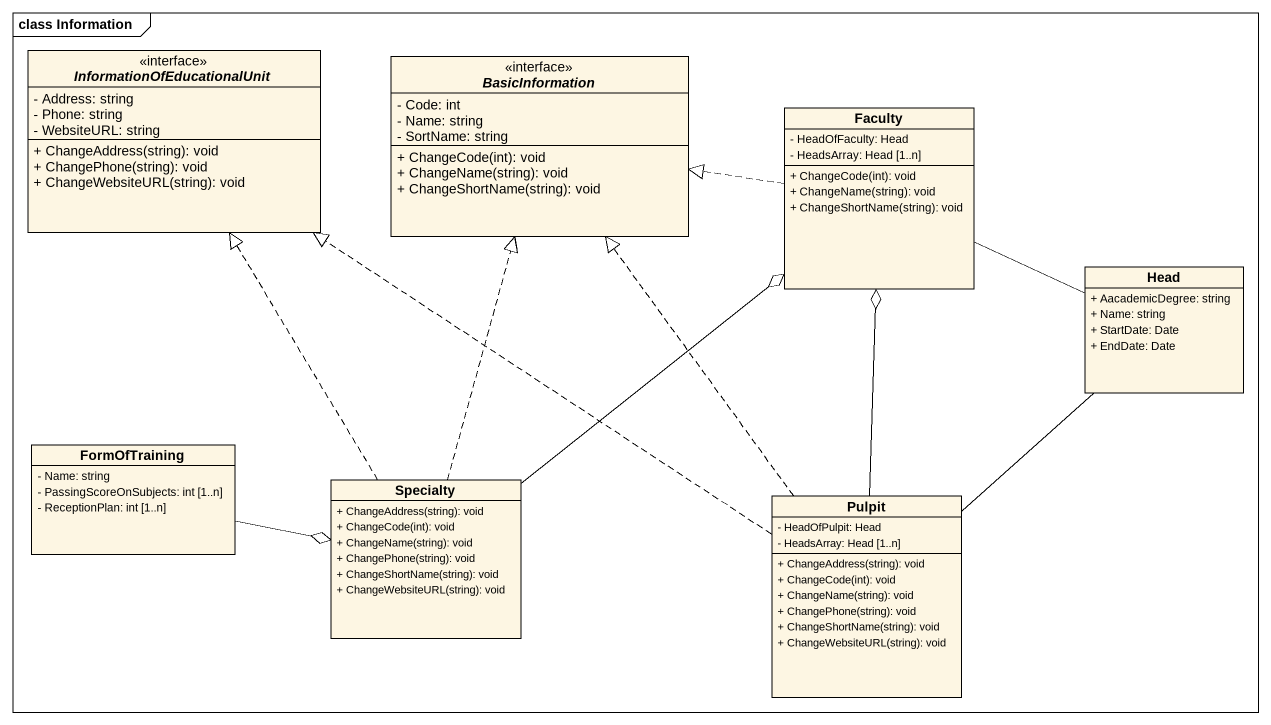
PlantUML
@startuml
mainframe class Information
hide circle
hide empty members
skinparam classAttributeIconSize 0
interface InformationOfEducationalUnit {
  - Address: string
  - Phone: string
  - WebsiteURL: string
  + ChangeAddress(string): void
  + ChangePhone(string): void
  + ChangeWebsiteURL(string): void
}
interface BasicInformation {
  - Code: int
  - Name: string
  - SortName: string
  + ChangeCode(int): void
  + ChangeName(string): void
  + ChangeShortName(string): void
}
class Faculty {
  - HeadOfFaculty: Head
  - HeadsArray: Head [1..n]
  + ChangeCode(int): void
  + ChangeName(string): void
  + ChangeShortName(string): void
}
class Head {
  + AacademicDegree: string
  + Name: string
  + StartDate: Date
  + EndDate: Date
}
class FormOfTraining {
  - Name: string
  - PassingScoreOnSubjects: int [1..n]
  - ReceptionPlan: int [1..n]
}
class Specialty {
  + ChangeAddress(string): void
  + ChangeCode(int): void
  + ChangeName(string): void
  + ChangePhone(string): void
  + ChangeShortName(string): void
  + ChangeWebsiteURL(string): void
}
class Pulpit {
  - HeadOfPulpit: Head
  - HeadsArray: Head [1..n]
  + ChangeAddress(string): void
  + ChangeCode(int): void
  + ChangeName(string): void
  + ChangePhone(string): void
  + ChangeShortName(string): void
  + ChangeWebsiteURL(string): void
}
Faculty .left.|> BasicInformation
Head -left- Faculty
Head -- Pulpit
FormOfTraining -right-o Specialty
Specialty .up.|> InformationOfEducationalUnit
Specialty .up.> BasicInformation
Specialty .up.|> BasicInformation
Specialty -up-o Faculty
Pulpit .up.|> InformationOfEducationalUnit
Pulpit .up.|> BasicInformation
Pulpit -up-o Faculty
@enduml
